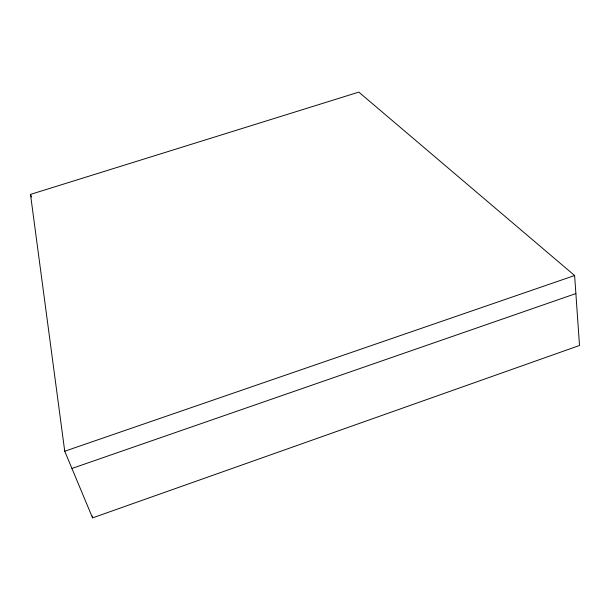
<?xml version="1.0" encoding="UTF-8"?>
<svg xmlns="http://www.w3.org/2000/svg" width="610" height="610" viewBox="0 0 610 610"><rect width="100%" height="100%" fill="white"/><g stroke="black" fill="none" stroke-linecap="round" stroke-linejoin="round"><path stroke-width="0.91" d="M92.567 517.882L579.5 345.481L574.62 275.522L358.832 92.118L30.5 194.399L64.736 451.225L92.567 517.882L92.278 516.045M71.934 468.465L575.878 293.578M64.736 451.225L574.62 275.522M30.5 194.399L31.453 196.938"/></g></svg>
